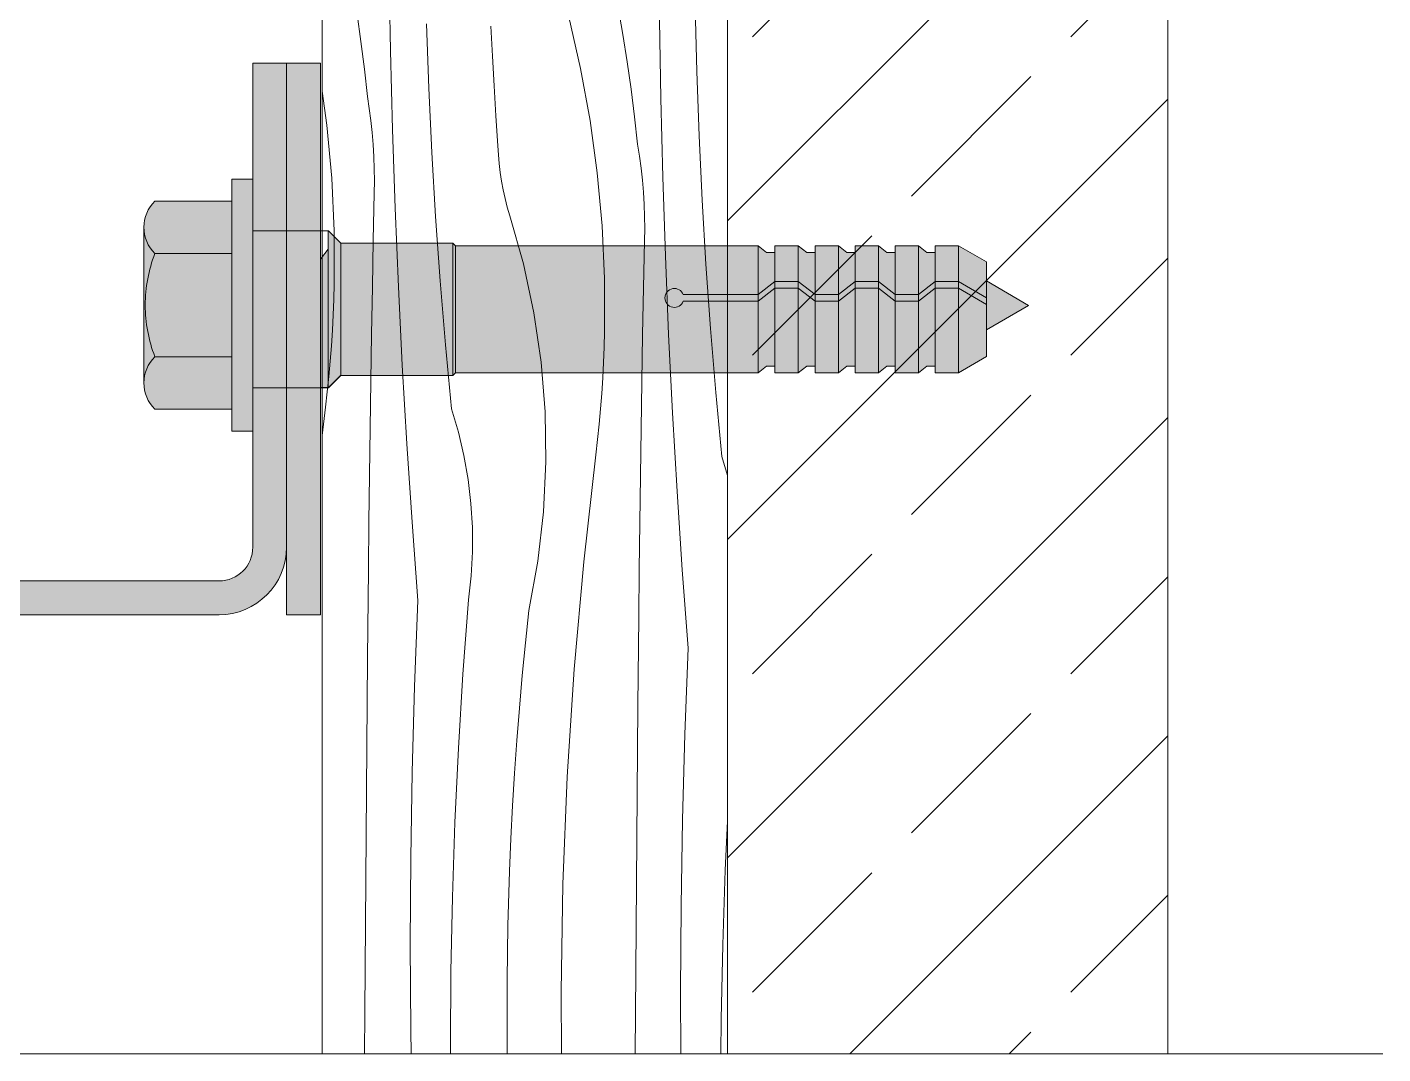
# Model space of a CAD drawing. Header units: millimetres. Extents: x -7826 to 55813, y 465 to 25965.
# Drawn here: x 53654 to 54257, y 18265 to 18721 of the extents above; entities that cross this region are included whole.
import ezdxf

# ---------------------------------------------------------------- set-up
doc = ezdxf.new("R2010")
doc.units = ezdxf.units.MM
for name, color, linetype, lineweight in [('2D - Ogolne2', 251, 'Continuous', 15), ('2D Drafting - General102', 254, 'Continuous', 13), ('2D Drafting - General121', 255, 'Continuous', 0), ('2D Drafting - General2', 251, 'Continuous', 15), ('2D Drafting - General81', 251, 'Continuous', 20)]:
    doc.layers.add(name, color=color, linetype=linetype, lineweight=lineweight)

# ---------------------------------------------------------------- blocks, each defined once
blk = doc.blocks.new('*X36')
at = {"layer": '2D Drafting - General81', "linetype": 'Continuous'}
for p, q in [((-49552.06223750353, 64375.84639524408), (-49552.64610391782, 64410.75331089654)), ((-49566.94469448325, 64392.16982450562), (-49565.21861513999, 64380.02170137321)), ((-49450.92281182254, 64395.20226911733), (-49448.80109013869, 64383.11696636417)), ((-49416.04438526269, 64366.77793155663), (-49416.72465429979, 64395.34982423366)), ((-49535.0935688614, 64359.38728416131), (-49536.11214650995, 64387.94911737779)), ((-49506.82356660756, 64373.5983245329), (-49507.46688983028, 64386.90266325011)), ((-49472.82098867918, 64391.0671630421), (-49467.60538298191, 64368.13316426118)), ((-49431.99447625627, 64354.67520942294), (-49432.57834267056, 64389.58212507538)), ((-49565.21861513999, 64380.02170137321), (-49563.69107334766, 64367.84702020236)), ((-49448.80109013869, 64383.11696636417), (-49446.87693323601, 64370.99863868445)), ((-49551.19098440128, 64340.94547006453), (-49552.06223750353, 64375.84639524408)), ((-49563.69107334766, 64367.84702020236), (-49562.36247618854, 64355.64902548487)), ((-49506.08615693486, 64360.2988688882), (-49506.82356660756, 64373.5983245329)), ((-49467.60538298191, 64368.13316426118), (-49463.41035603992, 64344.99072290707)), ((-49446.87693323601, 64370.99863868445), (-49445.15085389275, 64358.85051555206)), ((-49415.02580761414, 64338.21609834017), (-49416.04438526269, 64366.77793155663)), ((-49582.37453094238, 64358.03877665557), (-49580.31189752973, 64342.85641805929)), ((-49533.73682545128, 64330.83951604488), (-49535.0935688614, 64359.38728416131)), ((-49505.254697704, 64347.00496167406), (-49506.08615693486, 64360.2988688882)), ((-49445.15085389275, 64358.85051555206), (-49443.62331210042, 64346.6758343812)), ((-49561.5384008511, 64350.33214477619), (-49562.36247618855, 64355.64902548487)), ((-49560.83916078034, 64344.99741104755), (-49561.5384008511, 64350.33214477619)), ((-49431.12322315403, 64319.77428424338), (-49431.99447625627, 64354.67520942294)), ((-49560.26514009931, 64339.64775490067), (-49560.83916078034, 64344.99741104755)), ((-49504.32923051206, 64333.71726797095), (-49505.254697704, 64347.00496167406)), ((-49463.41035603992, 64344.99072290707), (-49460.24413628249, 64321.68523223814)), ((-49443.62331210042, 64346.6758343812), (-49442.2947149413, 64334.47783966372)), ((-49580.31189752973, 64342.85641805929), (-49578.1806954093, 64319.4335911506)), ((-49559.8166541426, 64334.28611513483), (-49560.26514009931, 64339.64775490067)), ((-49550.03240367496, 64306.05290135631), (-49551.19098440128, 64340.94547006453)), ((-49413.66906420403, 64309.66833022373), (-49415.02580761414, 64338.21609834017)), ((-49559.49394928306, 64328.91543713241), (-49559.8166541426, 64334.28611513483)), ((-49504.15216950911, 64329.77234413272), (-49504.32923051206, 64333.71726797095)), ((-49441.47063960385, 64329.16095895504), (-49442.2947149413, 64334.47783966372)), ((-49559.29720279655, 64323.53867124089), (-49559.49394928306, 64328.91543713241)), ((-49532.04210655538, 64302.30981669534), (-49533.73682545128, 64330.83951604488)), ((-49503.83675544526, 64325.83606560389), (-49504.15216950911, 64329.77234413272)), ((-49503.38337700733, 64321.91328308632), (-49503.83675544526, 64325.83606560389)), ((-49440.77139953309, 64323.8262252264), (-49441.47063960385, 64329.16095895504)), ((-49559.2265227645, 64318.15877115213), (-49559.29720279655, 64323.53867124089)), ((-49502.79259289656, 64318.00883065061), (-49503.38337700733, 64321.91328308632)), ((-49460.24413628249, 64321.68523223814), (-49458.11293416206, 64298.26240532945)), ((-49440.19737885206, 64318.47656907952), (-49440.77139953309, 64323.8262252264)), ((-49429.96464242771, 64284.88171553516), (-49431.12322315403, 64319.77428424338)), ((-49578.1806954093, 64319.4335911506), (-49577.08869121985, 64295.93937122904)), ((-49559.28194801451, 64312.77869227968), (-49559.2265227645, 64318.15877115213)), ((-49502.06513114005, 64314.12751977915), (-49502.79259289656, 64318.00883065061)), ((-49501.20188819373, 64310.27413343674), (-49502.06513114005, 64314.12751977915)), ((-49439.74889289534, 64313.11492931367), (-49440.19737885206, 64318.47656907952)), ((-49559.72523603909, 64291.888628474), (-49559.28194801451, 64312.77869227968)), ((-49500.20392783752, 64306.45342017668), (-49501.20188819373, 64310.27413343674)), ((-49439.4261880358, 64307.74425131125), (-49439.74889289534, 64313.11492931367)), ((-49439.22944154929, 64302.36748541974), (-49439.4261880358, 64307.74425131125)), ((-49411.97434530812, 64281.13863087419), (-49413.66906420403, 64309.66833022373)), ((-49548.58657386689, 64271.17105455137), (-49550.03240367496, 64306.05290135631)), ((-49530.00964984866, 64273.80218724556), (-49532.04210655538, 64302.30981669534)), ((-49499.07247986452, 64302.67008828896), (-49500.20392783752, 64306.45342017668)), ((-49493.03630779133, 64281.32791861256), (-49499.07247986452, 64302.67008828896)), ((-49439.15876151724, 64296.98758533096), (-49439.22944154929, 64302.36748541974)), ((-49577.08869121985, 64295.93937122904), (-49577.03802689739, 64272.4198415569)), ((-49458.11293416206, 64298.26240532945), (-49457.02092997261, 64274.76818540789)), ((-49439.21418676726, 64291.60750645852), (-49439.15876151724, 64296.98758533096)), ((-49560.13493118482, 64270.99787884729), (-49559.72523603909, 64291.888628474)), ((-49439.65747479183, 64270.71744265284), (-49439.21418676726, 64291.60750645852)), ((-49428.51881261963, 64249.99986873021), (-49429.96464242771, 64284.88171553516)), ((-49488.39996195486, 64259.63856921987), (-49493.03630779133, 64281.32791861256)), ((-49409.9418886014, 64252.63100142441), (-49411.97434530812, 64281.13863087419)), ((-49577.21982918552, 64265.55098353788), (-49577.0380268974, 64272.4198415569)), ((-49527.63974037195, 64245.32062573318), (-49530.00964984866, 64273.80218724556)), ((-49457.02092997261, 64274.76818540789), (-49456.97026565015, 64251.24865573575)), ((-49577.49049000606, 64258.68505277229), (-49577.21982918552, 64265.55098353788)), ((-49560.5110323923, 64250.10649741954), (-49560.13493118482, 64270.99787884729)), ((-49546.85359299254, 64236.3022943548), (-49548.58657386689, 64271.17105455137)), ((-49440.06716993757, 64249.82669302614), (-49439.65747479183, 64270.71744265284)), ((-49485.18304665706, 64237.69375124934), (-49488.39996195486, 64259.63856921987)), ((-49577.84996404615, 64251.8231987246), (-49577.49049000606, 64258.68505277229)), ((-49578.29819112421, 64244.96657017669), (-49577.84996404615, 64251.8231987246)), ((-49560.85353868899, 64229.21453821235), (-49560.5110323923, 64250.10649741954)), ((-49457.15206793826, 64244.37979771672), (-49456.97026565014, 64251.24865573575)), ((-49440.44327114504, 64228.93531159839), (-49440.06716993757, 64249.82669302614)), ((-49426.78583174528, 64215.13110853364), (-49428.51881261963, 64249.99986873021)), ((-49407.57197912469, 64224.14943991204), (-49409.9418886014, 64252.63100142441)), ((-49578.8350962, 64238.11631503567), (-49578.29819112421, 64244.96657017669)), ((-49524.93271049197, 64216.86912654), (-49527.63974037195, 64245.32062573318)), ((-49457.4227287588, 64237.51386695115), (-49457.15206793826, 64244.37979771672)), ((-49579.46058938719, 64231.27358014162), (-49578.8350962, 64238.11631503567)), ((-49544.83357853391, 64201.4489845845), (-49546.85359299254, 64236.3022943548)), ((-49483.3991642868, 64215.58625606146), (-49485.18304665706, 64237.69375124934)), ((-49457.7822027989, 64230.65201290343), (-49457.4227287588, 64237.51386695115)), ((-49580.17456596842, 64224.4395110756), (-49579.46058938719, 64231.27358014162)), ((-49458.23042987695, 64223.79538435553), (-49457.7822027989, 64230.65201290343)), ((-49580.97690641281, 64217.61525196793), (-49580.17456596842, 64224.4395110756)), ((-49561.16244918923, 64208.32205524883), (-49560.85353868899, 64229.21453821235)), ((-49458.76733495275, 64216.94512921451), (-49458.23042987695, 64223.79538435553)), ((-49440.78577744174, 64208.0433523912), (-49440.44327114504, 64228.93531159839)), ((-49404.86494924471, 64195.69794071884), (-49407.57197912469, 64224.14943991204)), ((-49582.37453094238, 64205.15674251525), (-49580.97690641281, 64217.61525196793)), ((-49521.89477031776, 64206.58295543807), (-49524.93271049197, 64216.86912654)), ((-49483.05585780351, 64193.40956288028), (-49483.3991642868, 64215.58625606146)), ((-49459.39282813993, 64210.10239432046), (-49458.76733495275, 64216.94512921451)), ((-49424.76581728666, 64180.27779876335), (-49426.78583174528, 64215.13110853364)), ((-49561.43776309423, 64187.42910255344), (-49561.16244918923, 64208.32205524883)), ((-49519.44593939311, 64196.1408472437), (-49521.89477031776, 64206.58295543807)), ((-49460.10680472117, 64203.26832525446), (-49459.39282813993, 64210.10239432046)), ((-49441.09468794197, 64187.15086942767), (-49440.78577744174, 64208.0433523912)), ((-49542.52666743154, 64166.613488011), (-49544.83357853391, 64201.4489845845)), ((-49460.90914516556, 64196.44406614677), (-49460.10680472117, 64203.26832525446)), ((-49517.59412329043, 64185.57651226404), (-49519.44593939311, 64196.1408472437)), ((-49484.15457884265, 64171.25744352635), (-49483.05585780351, 64193.40956288028)), ((-49466.24004587394, 64148.92409532364), (-49460.90914516556, 64196.44406614677)), ((-49402.37453094239, 64187.26562562896), (-49404.86494924471, 64195.69794071884)), ((-49561.67947969207, 64166.53573415185), (-49561.43776309423, 64187.42910255344)), ((-49441.37000184697, 64166.25791673228), (-49441.09468794197, 64187.15086942767)), ((-49516.3453002364, 64174.92405539156), (-49517.59412329043, 64185.57651226404)), ((-49422.45890618429, 64145.44230218985), (-49424.76581728666, 64180.27779876335)), ((-49515.70350181236, 64164.21786600301), (-49516.3453002364, 64174.92405539156)), ((-49486.69068157757, 64149.22356591228), (-49484.15457884265, 64171.25744352635)), ((-49561.88759835772, 64145.64200407081), (-49561.67947969207, 64166.53573415185)), ((-49539.93301607519, 64131.79816619719), (-49542.52666743154, 64166.613488011)), ((-49515.67079993919, 64153.49250694013), (-49515.70350181236, 64164.21786600301)), ((-49441.61171844481, 64145.36454833069), (-49441.37000184697, 64166.25791673228)), ((-49516.24730018851, 64142.78260293014), (-49515.67079993919, 64153.49250694013)), ((-49562.24088395433, 64106.29828161716), (-49561.88759835772, 64145.64200407081)), ((-49490.65344236391, 64127.40109797798), (-49486.69068157757, 64149.22356591228)), ((-49470.44916413829, 64101.29165414297), (-49466.24004587394, 64148.92409532364)), ((-49441.81983711046, 64124.47081824966), (-49441.61171844481, 64145.36454833069)), ((-49419.86525482794, 64110.62698037604), (-49422.45890618429, 64145.44230218985)), ((-49517.43114144184, 64132.12272880671), (-49516.24730018851, 64142.78260293014)), ((-49541.37513105891, 64093.66844453839), (-49539.93301607519, 64131.79816619719)), ((-49519.89453374664, 64099.1684858332), (-49517.43114144184, 64132.12272880671)), ((-49492.18062462302, 64112.97251442686), (-49490.65344236391, 64127.40109797798)), ((-49442.17312270708, 64085.12709579599), (-49441.81983711046, 64124.47081824966)), ((-49493.57742847845, 64098.53072617425), (-49492.18062462302, 64112.97251442686)), ((-49421.30736981166, 64072.49725871725), (-49419.86525482794, 64110.62698037604)), ((-49562.58022302188, 64066.95443640318), (-49562.24088395433, 64106.29828161716)), ((-49521.90892786832, 64066.18375227468), (-49519.89453374664, 64099.1684858332)), ((-49494.84373998577, 64084.07691131066), (-49493.57742847845, 64098.53072617425)), ((-49473.53416021409, 64053.5732202981), (-49470.44916413829, 64101.29165414297)), ((-49542.41414930081, 64055.52561021142), (-49541.37513105891, 64093.66844453839)), ((-49442.51246177462, 64045.78325058203), (-49442.17312270708, 64085.12709579599)), ((-49495.97945584548, 64069.61224890776), (-49494.84373998577, 64084.07691131066)), ((-49562.90561551775, 64027.61047337266), (-49562.58022302188, 64066.95443640318)), ((-49496.98448341141, 64055.13791892203), (-49495.97945584548, 64069.61224890776)), ((-49422.34638805356, 64034.35442439026), (-49421.30736981166, 64072.49725871725)), ((-49523.47395022221, 64033.17464540042), (-49521.90892786832, 64066.18375227468)), ((-49543.04995472205, 64017.37392452297), (-49542.41414930081, 64055.52561021142)), ((-49497.85874069834, 64040.65510209861), (-49496.98448341141, 64055.13791892203)), ((-49475.4933192285, 64005.79531928362), (-49473.53416021409, 64053.5732202981)), ((-49442.8378542705, 64006.4392875515), (-49442.51246177462, 64045.78325058203)), ((-49498.60215638861, 64026.16497987499), (-49497.85874069834, 64040.65510209861)), ((-49524.58931056302, 64000.14728699993), (-49523.47395022221, 64033.17464540042)), ((-49422.98219347479, 63996.20273870182), (-49422.34638805356, 64034.35442439026)), ((-49403.40618897496, 64012.00345957927), (-49402.37453094239, 64033.76296363371)), ((-49563.2170614011, 63988.26639746937), (-49562.90561551775, 64027.61047337266)), ((-49499.21466983801, 64011.66873428455), (-49498.60215638861, 64026.16497987499)), ((-49543.28247629061, 63979.2176497687), (-49543.04995472205, 64017.37392452297)), ((-49499.9437406389, 63987.53145817699), (-49499.214669838, 64011.66873428455)), ((-49443.14930015385, 63967.09521164822), (-49442.8378542705, 64006.4392875515)), ((-49404.52154931576, 63978.97610117879), (-49403.40618897496, 64012.00345957927)), ((-49476.32555213357, 63957.98450965039), (-49475.4933192285, 64005.79531928362)), ((-49525.2548020387, 63967.1078022476), (-49524.58931056302, 64000.14728699993)), ((-49423.21471504335, 63958.04646394755), (-49422.98219347479, 63996.20273870182)), ((-49563.51456063274, 63948.92221363709), (-49563.2170614011, 63988.26639746937)), ((-49500.30990319284, 63963.3859499589), (-49499.9437406389, 63987.53145817699)), ((-49543.11168802926, 63941.06104875691), (-49543.28247629061, 63979.2176497687)), ((-49405.18704079144, 63945.93661642644), (-49404.52154931576, 63978.97610117879)), ((-49525.4703012288, 63934.06231856671), (-49525.2548020387, 63967.1078022476)), ((-49443.42608453047, 63930.4905611571), (-49443.14930015385, 63967.09521164822)), ((-49500.31307475927, 63939.23766571206), (-49500.30990319284, 63963.3859499589)), ((-49476.15584313956, 63930.4905611571), (-49476.32555213357, 63957.98450965039)), ((-49423.091375317, 63930.4905611571), (-49423.21471504335, 63958.04646394755)), ((-49563.64739674053, 63930.4905611571), (-49563.51456063274, 63948.92221363709)), ((-49542.95263504681, 63930.4905611571), (-49543.11168802926, 63941.06104875691)), ((-49405.28776900086, 63930.4905611571), (-49405.18704079144, 63945.93661642644)), ((-49500.18272455464, 63930.4905611571), (-49500.31307475927, 63939.23766571206)), ((-49525.44495136575, 63930.4905611571), (-49525.4703012288, 63934.06231856671))]:
    blk.add_line(p, q, dxfattribs=at)
blk = doc.blocks.new('Wype_nienie_128')
at = {"layer": '2D Drafting - General2', "linetype": 'Continuous'}
for p, q in [((-49582.37453094238, 64842.40494619568), (-49582.37453094238, 63930.4905611571)), ((-49402.37453094239, 63930.4905611571), (-49402.37453094239, 64842.40494619568)), ((-49582.37453094238, 63930.4905611571), (-49402.37453094239, 63930.4905611571))]:
    blk.add_line(p, q, dxfattribs=at)
at = {"layer": '2D Drafting - General81', "linetype": 'Continuous'}
blk.add_blockref('*X36', (0, 0), dxfattribs=at)

msp = doc.modelspace()

# ---------------------------------------------------------------- hatches: boundary and pattern name
at = {"layer": '2D Drafting - General102', "linetype": 'Continuous'}
for points in [[(53769.69493006952, 18630.87332392728), (53769.69493006952, 18705.37870039465), (53754.69493006952, 18705.37870039465), (53754.69493006952, 18653.79785066029), (53754.69493006952, 18630.87332392728)], [(53784.69493006953, 18630.87332392728), (53784.69493006953, 18705.37870039465), (53769.69493006952, 18705.37870039465), (53769.69493006952, 18630.87332392728)], [(53769.69493006952, 18561.20142671661), (53769.69493006952, 18460.37870039465), (53784.69493006953, 18460.37870039465), (53784.69493006953, 18561.20142671661)]]:
    msp.add_hatch(color=256, dxfattribs=at).paths.add_polyline_path(points)
h = msp.add_hatch(color=256, dxfattribs=at)
edge = h.paths.add_edge_path()
edge.add_arc((53739.69493006952, 18490.37870039465), 15, -90, 0, ccw=False)
edge.add_line((53739.69493006952, 18475.37870039465), (53634.69493006953, 18475.37870039465))
edge.add_arc((53634.69493006953, 18445.37870039465), 30, 90, 180)
edge.add_line((53604.69493006953, 18445.37870039465), (53604.69493006953, 18290.37870039465))
edge.add_arc((53594.69493006953, 18290.37870039465), 10, -90, 0, ccw=False)
edge.add_line((53594.69493006953, 18280.37870039465), (53404.69493006952, 18280.37870039465))
edge.add_arc((53404.69493006952, 18290.37870039465), 10, 180, 270, ccw=False)
edge.add_line((53394.69493006952, 18290.37870039465), (53394.69493006952, 18355.37870039465))
edge.add_line((53394.69493006952, 18355.37870039465), (53379.69493006952, 18355.37870039465))
edge.add_line((53379.69493006952, 18355.37870039465), (53379.69493006952, 18290.37870039465))
edge.add_arc((53404.69493006952, 18290.37870039465), 25, 180, 270)
edge.add_line((53404.69493006952, 18265.37870039465), (53594.69493006953, 18265.37870039465))
edge.add_arc((53594.69493006953, 18290.37870039465), 25, 270, 360)
edge.add_line((53619.69493006953, 18290.37870039465), (53619.69493006953, 18445.37870039465))
edge.add_arc((53634.69493006953, 18445.37870039465), 15, 90, 180, ccw=False)
edge.add_line((53634.69493006953, 18460.37870039465), (53739.69493006952, 18460.37870039465))
edge.add_arc((53739.69493006952, 18490.37870039465), 30, 270, 360)
edge.add_line((53769.69493006952, 18490.37870039465), (53769.69493006952, 18561.20142671661))
edge.add_line((53769.69493006952, 18561.20142671661), (53754.69493006952, 18561.20142671661))
edge.add_line((53754.69493006952, 18561.20142671661), (53754.69493006952, 18541.95955012898))
edge.add_line((53754.69493006952, 18541.95955012898), (53754.69493006952, 18490.37870039465))
at = {"layer": '2D Drafting - General121', "linetype": 'Continuous'}
for points in [[(53754.69493006952, 18597.87870039465), (53754.69493006952, 18541.95955012898), (53745.37507169192, 18541.95955012898), (53745.37507169192, 18597.87870039465), (53745.37507169192, 18653.79785066031), (53754.69493006952, 18653.79785066031)], [(53784.69492205881, 18561.20142671661), (53754.69493006952, 18561.20142671661), (53754.69493006952, 18597.87870039465), (53754.69493006952, 18630.87332392728), (53784.69492205881, 18630.87332392728), (53784.69492205881, 18594.00302706804)], [(53754.69493006952, 18561.20142671661), (53754.69493006952, 18597.87870039465), (53754.69493006952, 18630.87332392728), (53784.69492205881, 18630.87332392728), (53784.69492205881, 18594.9527648717), (53784.69492205881, 18561.20142671661)], [(53788.20838749102, 18561.29851182179), (53788.20838749102, 18630.87332467167), (53788.38391683271, 18630.87332467167), (53793.79746427784, 18625.45977722655), (53793.79746427784, 18566.71205926692), (53788.38391683271, 18561.29851182179)], [(53784.69492205881, 18561.29851182179), (53784.69492205881, 18594.00302706804), (53784.69492205882, 18618.35702358832), (53788.20838749102, 18622.72783408952), (53788.20838749102, 18561.29851182179)], [(53793.79746427784, 18566.61497416172), (53793.79746427784, 18625.45977722655), (53843.53978119044, 18625.45977722655), (53843.53978119044, 18566.61497416172)], [(53843.53978119044, 18566.61497416172), (53843.53978119044, 18625.45977722655), (53844.78525269226, 18624.21430572474), (53844.78525269226, 18567.86044566355)], [(53986.64539064284, 18621.25563953985), (53986.64539064284, 18608.30457751992), (53979.20411285458, 18602.55809294618), (53979.20411285458, 18624.21430572474), (53982.94705791176, 18621.25563953985)], [(53997.00072228992, 18624.21430572473), (53997.00072228992, 18608.30457751994), (53986.64539064284, 18608.30457751994), (53986.64539064284, 18624.21430572473)], [(54004.44200007818, 18621.25563953985), (54004.44200007818, 18602.55809294618), (53997.00072228992, 18608.30457751994), (53997.00072228992, 18624.21430572473), (54000.74366734709, 18621.25563953985)], [(54014.79733172525, 18624.21430572473), (54014.79733172525, 18602.55809294618), (54004.44200007818, 18602.55809294618), (54004.44200007818, 18624.21430572473)], [(54014.79733172525, 18602.55809294618), (54014.79733172525, 18624.21430572474), (54018.54027678241, 18621.25563953985), (54022.23860951352, 18621.25563953985), (54022.23860951352, 18608.30457751994)], [(54032.59394116058, 18624.21430572473), (54032.59394116058, 18608.30457751994), (54022.23860951352, 18608.30457751994), (54022.23860951352, 18624.21430572473)], [(54040.03521894884, 18621.25563953985), (54040.03521894884, 18602.55809294618), (54032.59394116058, 18608.30457751992), (54032.59394116058, 18624.21430572473), (54036.33688621775, 18621.25563953985)], [(54050.39055059592, 18624.21430572473), (54050.39055059592, 18602.55809294618), (54040.03521894884, 18602.55809294618), (54040.03521894884, 18624.21430572473)], [(54057.83182838418, 18621.25563953985), (54057.83182838418, 18608.30457751992), (54050.39055059592, 18602.55809294618), (54050.39055059592, 18624.21430572474), (54054.13349565309, 18621.25563953985)], [(54057.83182838418, 18608.30457751994), (54057.83182838418, 18624.21430572473), (54068.18716003125, 18624.21430572473), (54068.18716003125, 18608.30457751994)], [(54080.56748900993, 18601.15679125143), (54068.18716003125, 18608.30457751994), (54068.18716003125, 18624.21430572473), (54080.56748900993, 18617.06651945623)], [(53979.20411285458, 18602.55809294618), (53986.64539064284, 18608.30457751994), (53986.64539064284, 18605.34591133505), (53979.20411285458, 18599.59942676131)], [(53986.64539064284, 18570.81911184842), (53982.94705791176, 18570.81911184842), (53979.20411285458, 18567.86044566355), (53979.20411285458, 18599.59942676131), (53986.64539064284, 18605.34591133505)], [(53986.64539064284, 18608.30457751994), (53997.00072228992, 18608.30457751994), (53997.00072228992, 18605.34591133505), (53986.64539064284, 18605.34591133505)], [(53986.64539064284, 18567.86044566355), (53986.64539064284, 18605.34591133505), (53997.00072228992, 18605.34591133505), (53997.00072228992, 18567.86044566355)], [(54004.44200007818, 18599.59942676131), (53997.00072228992, 18605.34591133505), (53997.00072228992, 18608.30457751994), (54004.44200007818, 18602.55809294618)], [(54004.44200007818, 18570.81911184842), (54000.74366734709, 18570.81911184842), (53997.00072228992, 18567.86044566355), (53997.00072228992, 18605.34591133505), (54004.44200007818, 18599.59942676131)], [(54022.23860951352, 18605.34591133505), (54014.79733172525, 18599.59942676131), (54014.79733172525, 18602.55809294618), (54022.23860951352, 18608.30457751994)], [(54022.23860951352, 18570.81911184842), (54018.54027678241, 18570.81911184842), (54014.79733172525, 18567.86044566355), (54014.79733172525, 18599.59942676131), (54022.23860951352, 18605.34591133505)], [(54032.59394116058, 18605.34591133505), (54022.23860951352, 18605.34591133505), (54022.23860951352, 18608.30457751994), (54032.59394116058, 18608.30457751994)], [(54032.59394116058, 18567.86044566355), (54022.23860951352, 18567.86044566355), (54022.23860951352, 18605.34591133505), (54032.59394116058, 18605.34591133505)], [(54040.03521894884, 18599.59942676131), (54032.59394116058, 18605.34591133505), (54032.59394116058, 18608.30457751992), (54040.03521894884, 18602.55809294618)], [(54040.03521894884, 18570.81911184842), (54036.33688621775, 18570.81911184842), (54032.59394116058, 18567.86044566355), (54032.59394116058, 18605.34591133505), (54040.03521894884, 18599.59942676131)], [(54050.39055059592, 18602.55809294618), (54057.83182838418, 18608.30457751992), (54057.83182838418, 18605.34591133505), (54050.39055059592, 18599.59942676131)], [(54057.83182838418, 18570.81911184842), (54054.13349565309, 18570.81911184842), (54050.39055059592, 18567.86044566355), (54050.39055059592, 18599.59942676131), (54057.83182838418, 18605.34591133505)], [(54057.83182838418, 18608.30457751994), (54068.18716003125, 18608.30457751994), (54068.18716003125, 18605.34591133505), (54057.83182838418, 18605.34591133505)], [(54057.83182838418, 18567.86044566355), (54057.83182838418, 18605.34591133505), (54068.18716003125, 18605.34591133505), (54068.18716003125, 18567.86044566355)], [(54080.56748900993, 18598.19812506655), (54068.18716003125, 18605.34591133505), (54068.18716003125, 18608.30457751994), (54080.56748900993, 18601.15679125143)], [(54080.56748900993, 18575.00823193206), (54068.18716003125, 18567.86044566355), (54068.18716003125, 18605.34591133505), (54080.56748900993, 18598.19812506655)], [(54099.29531362328, 18597.78161528945), (54080.56748900993, 18586.96910070761), (54080.56748900993, 18608.59412987131)], [(54004.44200007818, 18602.55809294618), (54014.79733172525, 18602.55809294618), (54014.79733172525, 18599.59942676131), (54004.44200007818, 18599.59942676131)], [(54004.44200007818, 18567.86044566355), (54004.44200007818, 18599.59942676131), (54014.79733172525, 18599.59942676131), (54014.79733172525, 18567.86044566355)], [(54040.03521894884, 18602.55809294618), (54050.39055059592, 18602.55809294618), (54050.39055059592, 18599.59942676131), (54040.03521894884, 18599.59942676131)], [(54050.39055059592, 18567.86044566355), (54040.03521894884, 18567.86044566355), (54040.03521894884, 18599.59942676131), (54050.39055059592, 18599.59942676131)]]:
    msp.add_hatch(color=256, dxfattribs=at).paths.add_polyline_path(points)
h = msp.add_hatch(color=256, dxfattribs=at)
edge = h.paths.add_edge_path()
edge.add_line((53745.37507169192, 18620.79001890627), (53711.20225764067, 18620.79001890627))
edge.add_arc((53722.6417365868, 18632.43984187829), 16.32727943774647, 134.4780486831525, 225.5219513168833, ccw=False)
edge.add_line((53711.20225764067, 18644.08966485029), (53745.37507169192, 18644.08966485029))
edge.add_line((53745.37507169192, 18644.08966485029), (53745.37507169192, 18620.79001890627))
h = msp.add_hatch(color=256, dxfattribs=at)
edge = h.paths.add_edge_path()
edge.add_arc((53770.51044731637, 18597.87870039465), 63.57979143210105, 180, 201.1220213823848)
edge.add_arc((53722.64173658682, 18563.31755891101), 16.32727943775667, 134.4780486831531, 180)
edge.add_line((53706.31445714906, 18563.31755891101), (53706.31445714906, 18632.43984187828))
edge.add_arc((53722.6417365868, 18632.43984187829), 16.32727943773352, 180.0000000000511, 225.5219513169015)
edge.add_arc((53770.51044731641, 18597.87870039465), 63.57979143213968, 158.8779786176148, 180)
h = msp.add_hatch(color=256, dxfattribs=at)
edge = h.paths.add_edge_path()
edge.add_line((53844.78525269226, 18567.86044566355), (53844.78525269226, 18624.21430572473))
edge.add_line((53844.78525269226, 18624.21430572473), (53979.20411285458, 18624.21430572473))
edge.add_line((53979.20411285458, 18624.21430572473), (53979.20411285458, 18602.55809294618))
edge.add_line((53979.20411285458, 18602.55809294618), (53945.8954961151, 18602.55809294618))
edge.add_arc((53941.98088768052, 18601.07875985374), 4.184804128566289, 20.70161155949744, 339.2983884406889)
edge.add_line((53945.8954961151, 18599.59942676131), (53979.20411285458, 18599.59942676131))
edge.add_line((53979.20411285458, 18599.59942676131), (53979.20411285458, 18567.86044566355))
edge.add_line((53979.20411285458, 18567.86044566355), (53844.78525269226, 18567.86044566355))
h = msp.add_hatch(color=256, dxfattribs=at)
edge = h.paths.add_edge_path()
edge.add_line((53745.37507169192, 18574.96738188303), (53711.20225764067, 18574.96738188303))
edge.add_arc((53770.51044731635, 18597.87870039465), 63.57979143208014, 180, 201.1220213823918, ccw=False)
edge.add_arc((53770.51044731639, 18597.87870039465), 63.5797914321156, 158.8779786176077, 180, ccw=False)
edge.add_line((53711.20225764067, 18620.79001890627), (53745.37507169192, 18620.79001890627))
edge.add_line((53745.37507169192, 18620.79001890627), (53745.37507169192, 18597.87870039465))
edge.add_line((53745.37507169192, 18597.87870039465), (53745.37507169192, 18574.96738188303))
h = msp.add_hatch(color=256, dxfattribs=at)
edge = h.paths.add_edge_path()
edge.add_line((53979.20411285458, 18599.59942676131), (53945.8954961151, 18599.59942676131))
edge.add_arc((53941.98088768052, 18601.07875985374), 4.184804128561145, 20.701611559497508, 339.2983884406889, ccw=False)
edge.add_line((53945.8954961151, 18602.55809294618), (53979.20411285458, 18602.55809294618))
edge.add_line((53979.20411285458, 18602.55809294618), (53979.20411285458, 18599.59942676131))
h = msp.add_hatch(color=256, dxfattribs=at)
edge = h.paths.add_edge_path()
edge.add_line((53745.37507169192, 18551.667735939), (53711.20225764067, 18551.667735939))
edge.add_arc((53722.64173658681, 18563.31755891101), 16.32727943775157, 134.4780486831349, 225.5219513168651, ccw=False)
edge.add_line((53711.20225764067, 18574.96738188303), (53745.37507169192, 18574.96738188303))
edge.add_line((53745.37507169192, 18574.96738188303), (53745.37507169192, 18551.667735939))
at = {"layer": '2D Drafting - General81', "linetype": 'Continuous'}
h = msp.add_hatch(dxfattribs=at)
h.set_pattern_fill('SOLID___DASHED', color=256, style=0, pattern_type=2)
h.set_pattern_definition([(44.99999999999999, (103367.9405674225, -45665.11186076246), (-70.71067811865473, 70.71067811865478), []), (44.99999999999999, (103332.5852283631, -45629.75652170313), (-70.71067811865473, 70.71067811865478), [75, -25])])
h.paths.add_polyline_path([(53965.56603648006, 18265.37870039465), (54161.11175744338, 18265.37870039465), (54161.11175744338, 19177.29310168264), (53965.56603648006, 19177.29310168264)])

# ---------------------------------------------------------------- linework, layer by layer
at = {"layer": '2D - Ogolne2', "linetype": 'Continuous'}
for p, q in [((53784.69492205881, 18630.87332467167), (53784.69492205881, 18594.00302706804)), ((53788.38391683271, 18630.87332467167), (53784.69492205881, 18630.87332467167)), ((53793.79746427784, 18625.45977722655), (53788.38391683271, 18630.87332467167)), ((53843.53978119044, 18625.45977722655), (53793.79746427784, 18625.45977722655)), ((53793.79746427784, 18625.45977722655), (53793.79746427784, 18566.61497416172)), ((53843.53978119044, 18625.45977722655), (53843.53978119044, 18566.61497416172)), ((53844.78525269226, 18624.21430572473), (53843.53978119044, 18625.45977722655)), ((53844.78525269226, 18567.86044566355), (53844.78525269226, 18624.21430572473)), ((53979.20411285458, 18624.21430572473), (53844.78525269226, 18624.21430572473)), ((53979.20411285458, 18624.21430572473), (53979.20411285458, 18567.86044566355)), ((53982.94705791176, 18621.25563953985), (53979.20411285458, 18624.21430572473)), ((53986.64539064284, 18624.21430572473), (53986.64539064284, 18567.86044566355)), ((53997.00072228992, 18624.21430572473), (53986.64539064284, 18624.21430572473)), ((53986.64539064284, 18624.21430572473), (53986.64539064284, 18621.25563953985)), ((53997.00072228992, 18624.21430572473), (53997.00072228992, 18567.86044566355)), ((54000.74366734709, 18621.25563953985), (53997.00072228992, 18624.21430572473)), ((54004.44200007818, 18624.21430572473), (54004.44200007818, 18567.86044566355)), ((54014.79733172525, 18624.21430572473), (54004.44200007818, 18624.21430572473)), ((54004.44200007818, 18624.21430572473), (54004.44200007818, 18621.25563953985)), ((54014.79733172525, 18624.21430572473), (54014.79733172525, 18567.86044566355)), ((54018.54027678241, 18621.25563953985), (54014.79733172525, 18624.21430572473)), ((54022.23860951352, 18624.21430572473), (54022.23860951352, 18567.86044566355)), ((54032.59394116058, 18624.21430572473), (54022.23860951352, 18624.21430572473)), ((54022.23860951352, 18624.21430572473), (54022.23860951352, 18621.25563953985)), ((54032.59394116058, 18624.21430572473), (54032.59394116058, 18567.86044566355)), ((54036.33688621775, 18621.25563953985), (54032.59394116058, 18624.21430572473)), ((54040.03521894884, 18624.21430572473), (54040.03521894884, 18567.86044566355)), ((54050.39055059592, 18624.21430572473), (54040.03521894884, 18624.21430572473)), ((54040.03521894884, 18624.21430572473), (54040.03521894884, 18621.25563953985)), ((54050.39055059592, 18624.21430572473), (54050.39055059592, 18567.86044566355)), ((54054.13349565308, 18621.25563953985), (54050.39055059592, 18624.21430572473)), ((54068.18716003125, 18624.21430572473), (54057.83182838418, 18624.21430572473)), ((54057.83182838418, 18624.21430572473), (54057.83182838418, 18567.86044566355)), ((54068.18716003125, 18624.21430572473), (54068.18716003125, 18567.86044566355)), ((54080.56748900993, 18617.06651945623), (54068.18716003125, 18624.21430572473)), ((53986.64539064284, 18621.25563953985), (53982.94705791176, 18621.25563953985)), ((54004.44200007818, 18621.25563953985), (54000.74366734709, 18621.25563953985)), ((54022.23860951352, 18621.25563953985), (54018.54027678241, 18621.25563953985)), ((54040.03521894884, 18621.25563953985), (54036.33688621775, 18621.25563953985)), ((54057.83182838418, 18621.25563953985), (54054.13349565308, 18621.25563953985)), ((54080.56748900993, 18617.06651945623), (54080.56748900993, 18575.00823193206)), ((53986.64539064284, 18608.30457751992), (53979.20411285458, 18602.55809294618)), ((53986.64539064284, 18605.34591133505), (53979.20411285458, 18599.59942676131)), ((53997.00072228992, 18608.30457751992), (53986.64539064284, 18608.30457751992)), ((53997.00072228992, 18605.34591133505), (53986.64539064284, 18605.34591133505)), ((54004.44200007818, 18602.55809294618), (53997.00072228992, 18608.30457751992)), ((54004.44200007818, 18599.59942676131), (53997.00072228992, 18605.34591133505)), ((54022.23860951352, 18608.30457751992), (54014.79733172525, 18602.55809294618)), ((54022.23860951352, 18605.34591133505), (54014.79733172525, 18599.59942676131)), ((54032.59394116058, 18608.30457751992), (54022.23860951352, 18608.30457751992)), ((54032.59394116058, 18605.34591133505), (54022.23860951352, 18605.34591133505)), ((54040.03521894884, 18602.55809294618), (54032.59394116058, 18608.30457751992)), ((54040.03521894884, 18599.59942676131), (54032.59394116058, 18605.34591133505)), ((54057.83182838418, 18608.30457751992), (54050.39055059592, 18602.55809294618)), ((54057.83182838418, 18605.34591133505), (54050.39055059592, 18599.59942676131)), ((54068.18716003125, 18608.30457751992), (54057.83182838418, 18608.30457751992)), ((54068.18716003125, 18605.34591133505), (54057.83182838418, 18605.34591133505)), ((54080.56748900993, 18601.15679125143), (54068.18716003125, 18608.30457751992)), ((54080.56748900993, 18598.19812506655), (54068.18716003125, 18605.34591133505)), ((54080.56748900993, 18608.59412987131), (54099.29531362328, 18597.78161528945)), ((53979.20411285458, 18602.55809294618), (53945.8954961151, 18602.55809294618)), ((53979.20411285458, 18599.59942676131), (53945.8954961151, 18599.59942676131)), ((54014.79733172525, 18602.55809294618), (54004.44200007818, 18602.55809294618)), ((54014.79733172525, 18599.59942676131), (54004.44200007818, 18599.59942676131)), ((54050.39055059592, 18602.55809294618), (54040.03521894884, 18602.55809294618)), ((54050.39055059592, 18599.59942676131), (54040.03521894884, 18599.59942676131)), ((54080.56748900993, 18586.9691007076), (54099.29531362328, 18597.78161528945)), ((53784.69492205881, 18561.20142671661), (53784.69492205881, 18594.9527648717)), ((54080.56748900993, 18575.00823193206), (54068.18716003125, 18567.86044566355)), ((53844.78525269226, 18567.86044566355), (53843.53978119044, 18566.61497416172)), ((53979.20411285458, 18567.86044566355), (53844.78525269226, 18567.86044566355)), ((53982.94705791176, 18570.81911184842), (53979.20411285458, 18567.86044566355)), ((53986.64539064284, 18570.81911184842), (53982.94705791176, 18570.81911184842)), ((53986.64539064284, 18567.86044566355), (53986.64539064284, 18570.81911184842)), ((53997.00072228992, 18567.86044566355), (53986.64539064284, 18567.86044566355)), ((54000.74366734709, 18570.81911184842), (53997.00072228992, 18567.86044566355)), ((54004.44200007818, 18570.81911184842), (54000.74366734709, 18570.81911184842)), ((54004.44200007818, 18567.86044566355), (54004.44200007818, 18570.81911184842)), ((54014.79733172525, 18567.86044566355), (54004.44200007818, 18567.86044566355)), ((54018.54027678241, 18570.81911184842), (54014.79733172525, 18567.86044566355)), ((54022.23860951352, 18570.81911184842), (54018.54027678241, 18570.81911184842)), ((54022.23860951352, 18567.86044566355), (54022.23860951352, 18570.81911184842)), ((54032.59394116058, 18567.86044566355), (54022.23860951352, 18567.86044566355)), ((54036.33688621775, 18570.81911184842), (54032.59394116058, 18567.86044566355)), ((54040.03521894884, 18570.81911184842), (54036.33688621775, 18570.81911184842)), ((54040.03521894884, 18567.86044566355), (54040.03521894884, 18570.81911184842)), ((54050.39055059592, 18567.86044566355), (54040.03521894884, 18567.86044566355)), ((54054.13349565308, 18570.81911184842), (54050.39055059592, 18567.86044566355)), ((54057.83182838418, 18570.81911184842), (54054.13349565308, 18570.81911184842)), ((54068.18716003125, 18567.86044566355), (54057.83182838418, 18567.86044566355)), ((53788.38391683271, 18561.20142671661), (53784.69492205881, 18561.20142671661)), ((53793.79746427784, 18566.61497416172), (53788.38391683271, 18561.20142671661)), ((53843.53978119044, 18566.61497416172), (53793.79746427784, 18566.61497416172))]:
    msp.add_line(p, q, dxfattribs=at)
msp.add_arc((53941.98088768051, 18601.07875985375), 4.184804128572733, 20.70161155921624, 339.2983884403942, dxfattribs=at)
at = {"layer": '2D Drafting - General2', "linetype": 'Continuous'}
for p, q in [((54161.11175744338, 18265.37870039465), (54161.11175744338, 19177.29309845408)), ((53754.69493006952, 18705.37870039465), (53754.69493006952, 18490.37870039465)), ((53769.69493006952, 18705.37870039465), (53754.69493006952, 18705.37870039465)), ((53769.69493006952, 18705.37870039465), (53769.69493006952, 18460.37870039465)), ((53769.69493006952, 18705.37870039465), (53784.69493006953, 18705.37870039465)), ((53784.69493006953, 18705.37870039465), (53769.69493006952, 18705.37870039465)), ((53769.69493006952, 18705.37870039465), (53769.69493006952, 18490.37870039465)), ((53745.37507169192, 18653.79785066029), (53754.69493006952, 18653.79785066029)), ((53745.37507169192, 18597.87870039465), (53745.37507169192, 18653.79785066029)), ((53754.69493006952, 18653.79785066029), (53754.69493006952, 18597.87870039465)), ((53711.20225764067, 18644.08966485029), (53745.37507169192, 18644.08966485029)), ((53706.31445714906, 18563.31755891101), (53706.31445714906, 18632.43984187828)), ((53754.69493089712, 18630.87332392728), (53784.69492205881, 18630.87332392728)), ((53711.20225764067, 18620.79001890627), (53745.37507169192, 18620.79001890627)), ((53745.37507169192, 18597.87870039465), (53745.37507169192, 18541.95955012898)), ((53754.69493006952, 18541.95955012898), (53754.69493006952, 18597.87870039465)), ((53711.20225764067, 18574.96738188303), (53745.37507169192, 18574.96738188303)), ((53754.69492452116, 18561.20142671661), (53784.69492205881, 18561.20142671661)), ((53711.20225764067, 18551.667735939), (53745.37507169192, 18551.667735939)), ((53745.37507169192, 18541.95955012898), (53754.69493006952, 18541.95955012898)), ((53739.69493006952, 18475.37870039465), (53634.69493006953, 18475.37870039465)), ((53739.69493006952, 18460.37870039465), (53634.69493006953, 18460.37870039465)), ((53769.69493006952, 18460.37870039465), (53784.69493006953, 18460.37870039465)), ((53238.44109544289, 18265.37870039465), (54256.686710604, 18265.37870039465))]:
    msp.add_line(p, q, dxfattribs=at)
at = {"layer": '2D Drafting - General2', "linetype": 'Continuous', "flags": 128}
for points in [[(53965.56603648006, 18265.37870039465), (54161.11175744338, 18265.37870039465), (54161.11175744338, 19177.29310168264), (53965.56603648006, 19177.29310168264)], [(53769.69493006952, 18630.87332392728), (53769.69493006952, 18705.37870039465), (53754.69493006952, 18705.37870039465), (53754.69493006952, 18653.79785066029), (53754.69493006952, 18630.87332392728)], [(53784.69493006953, 18630.87332392728), (53784.69493006953, 18705.37870039465), (53769.69493006952, 18705.37870039465), (53769.69493006952, 18630.87332392728)], [(53754.69493006952, 18597.87870039465), (53754.69493006952, 18541.95955012898), (53745.37507169192, 18541.95955012898), (53745.37507169192, 18597.87870039465), (53745.37507169192, 18653.79785066031), (53754.69493006952, 18653.79785066031)], [(53784.69492205881, 18561.20142671661), (53754.69493006952, 18561.20142671661), (53754.69493006952, 18597.87870039465), (53754.69493006952, 18630.87332392728), (53784.69492205881, 18630.87332392728), (53784.69492205881, 18594.00302706804)], [(53754.69493006952, 18561.20142671661), (53754.69493006952, 18597.87870039465), (53754.69493006952, 18630.87332392728), (53784.69492205881, 18630.87332392728), (53784.69492205881, 18594.9527648717), (53784.69492205881, 18561.20142671661)], [(53788.20838749102, 18561.29851182179), (53788.20838749102, 18630.87332467167), (53788.38391683271, 18630.87332467167), (53793.79746427784, 18625.45977722655), (53793.79746427784, 18566.71205926692), (53788.38391683271, 18561.29851182179)], [(53784.69492205881, 18561.29851182179), (53784.69492205881, 18594.00302706804), (53784.69492205882, 18618.35702358832), (53788.20838749102, 18622.72783408952), (53788.20838749102, 18561.29851182179)], [(53793.79746427784, 18566.61497416172), (53793.79746427784, 18625.45977722655), (53843.53978119044, 18625.45977722655), (53843.53978119044, 18566.61497416172)], [(53843.53978119044, 18566.61497416172), (53843.53978119044, 18625.45977722655), (53844.78525269226, 18624.21430572474), (53844.78525269226, 18567.86044566355)], [(53986.64539064284, 18621.25563953985), (53986.64539064284, 18608.30457751992), (53979.20411285458, 18602.55809294618), (53979.20411285458, 18624.21430572474), (53982.94705791176, 18621.25563953985)], [(53997.00072228992, 18624.21430572473), (53997.00072228992, 18608.30457751994), (53986.64539064284, 18608.30457751994), (53986.64539064284, 18624.21430572473)], [(54004.44200007818, 18621.25563953985), (54004.44200007818, 18602.55809294618), (53997.00072228992, 18608.30457751994), (53997.00072228992, 18624.21430572473), (54000.74366734709, 18621.25563953985)], [(54014.79733172525, 18624.21430572473), (54014.79733172525, 18602.55809294618), (54004.44200007818, 18602.55809294618), (54004.44200007818, 18624.21430572473)], [(54014.79733172525, 18602.55809294618), (54014.79733172525, 18624.21430572474), (54018.54027678241, 18621.25563953985), (54022.23860951352, 18621.25563953985), (54022.23860951352, 18608.30457751994)], [(54032.59394116058, 18624.21430572473), (54032.59394116058, 18608.30457751994), (54022.23860951352, 18608.30457751994), (54022.23860951352, 18624.21430572473)], [(54040.03521894884, 18621.25563953985), (54040.03521894884, 18602.55809294618), (54032.59394116058, 18608.30457751992), (54032.59394116058, 18624.21430572473), (54036.33688621775, 18621.25563953985)], [(54050.39055059592, 18624.21430572473), (54050.39055059592, 18602.55809294618), (54040.03521894884, 18602.55809294618), (54040.03521894884, 18624.21430572473)], [(54057.83182838418, 18621.25563953985), (54057.83182838418, 18608.30457751992), (54050.39055059592, 18602.55809294618), (54050.39055059592, 18624.21430572474), (54054.13349565309, 18621.25563953985)], [(54057.83182838418, 18608.30457751994), (54057.83182838418, 18624.21430572473), (54068.18716003125, 18624.21430572473), (54068.18716003125, 18608.30457751994)], [(54080.56748900993, 18601.15679125143), (54068.18716003125, 18608.30457751994), (54068.18716003125, 18624.21430572473), (54080.56748900993, 18617.06651945623)], [(53979.20411285458, 18602.55809294618), (53986.64539064284, 18608.30457751994), (53986.64539064284, 18605.34591133505), (53979.20411285458, 18599.59942676131)], [(53986.64539064284, 18570.81911184842), (53982.94705791176, 18570.81911184842), (53979.20411285458, 18567.86044566355), (53979.20411285458, 18599.59942676131), (53986.64539064284, 18605.34591133505)], [(53986.64539064284, 18608.30457751994), (53997.00072228992, 18608.30457751994), (53997.00072228992, 18605.34591133505), (53986.64539064284, 18605.34591133505)], [(53986.64539064284, 18567.86044566355), (53986.64539064284, 18605.34591133505), (53997.00072228992, 18605.34591133505), (53997.00072228992, 18567.86044566355)], [(54004.44200007818, 18599.59942676131), (53997.00072228992, 18605.34591133505), (53997.00072228992, 18608.30457751994), (54004.44200007818, 18602.55809294618)], [(54004.44200007818, 18570.81911184842), (54000.74366734709, 18570.81911184842), (53997.00072228992, 18567.86044566355), (53997.00072228992, 18605.34591133505), (54004.44200007818, 18599.59942676131)], [(54022.23860951352, 18605.34591133505), (54014.79733172525, 18599.59942676131), (54014.79733172525, 18602.55809294618), (54022.23860951352, 18608.30457751994)], [(54022.23860951352, 18570.81911184842), (54018.54027678241, 18570.81911184842), (54014.79733172525, 18567.86044566355), (54014.79733172525, 18599.59942676131), (54022.23860951352, 18605.34591133505)], [(54032.59394116058, 18605.34591133505), (54022.23860951352, 18605.34591133505), (54022.23860951352, 18608.30457751994), (54032.59394116058, 18608.30457751994)], [(54032.59394116058, 18567.86044566355), (54022.23860951352, 18567.86044566355), (54022.23860951352, 18605.34591133505), (54032.59394116058, 18605.34591133505)], [(54040.03521894884, 18599.59942676131), (54032.59394116058, 18605.34591133505), (54032.59394116058, 18608.30457751992), (54040.03521894884, 18602.55809294618)], [(54040.03521894884, 18570.81911184842), (54036.33688621775, 18570.81911184842), (54032.59394116058, 18567.86044566355), (54032.59394116058, 18605.34591133505), (54040.03521894884, 18599.59942676131)], [(54050.39055059592, 18602.55809294618), (54057.83182838418, 18608.30457751992), (54057.83182838418, 18605.34591133505), (54050.39055059592, 18599.59942676131)], [(54057.83182838418, 18570.81911184842), (54054.13349565309, 18570.81911184842), (54050.39055059592, 18567.86044566355), (54050.39055059592, 18599.59942676131), (54057.83182838418, 18605.34591133505)], [(54057.83182838418, 18608.30457751994), (54068.18716003125, 18608.30457751994), (54068.18716003125, 18605.34591133505), (54057.83182838418, 18605.34591133505)], [(54057.83182838418, 18567.86044566355), (54057.83182838418, 18605.34591133505), (54068.18716003125, 18605.34591133505), (54068.18716003125, 18567.86044566355)], [(54080.56748900993, 18598.19812506655), (54068.18716003125, 18605.34591133505), (54068.18716003125, 18608.30457751994), (54080.56748900993, 18601.15679125143)], [(54080.56748900993, 18575.00823193206), (54068.18716003125, 18567.86044566355), (54068.18716003125, 18605.34591133505), (54080.56748900993, 18598.19812506655)], [(54099.29531362328, 18597.78161528945), (54080.56748900993, 18586.96910070761), (54080.56748900993, 18608.59412987131)], [(54004.44200007818, 18602.55809294618), (54014.79733172525, 18602.55809294618), (54014.79733172525, 18599.59942676131), (54004.44200007818, 18599.59942676131)], [(54004.44200007818, 18567.86044566355), (54004.44200007818, 18599.59942676131), (54014.79733172525, 18599.59942676131), (54014.79733172525, 18567.86044566355)], [(54040.03521894884, 18602.55809294618), (54050.39055059592, 18602.55809294618), (54050.39055059592, 18599.59942676131), (54040.03521894884, 18599.59942676131)], [(54050.39055059592, 18567.86044566355), (54040.03521894884, 18567.86044566355), (54040.03521894884, 18599.59942676131), (54050.39055059592, 18599.59942676131)], [(53769.69493006952, 18561.20142671661), (53769.69493006952, 18460.37870039465), (53784.69493006953, 18460.37870039465), (53784.69493006953, 18561.20142671661)]]:
    msp.add_lwpolyline(points, close=True, dxfattribs=at)
for points in [[(53745.37507169192, 18620.79001890627), (53711.20225764067, 18620.79001890627, -0.4195600657071172), (53711.20225764067, 18644.08966485029), (53745.37507169192, 18644.08966485029)], [(53706.93065588427, 18597.87870039465, 0.09242403204492548), (53711.20225764067, 18574.96738188303, 0.2012809963204646), (53706.31445714906, 18563.31755891101), (53706.31445714906, 18632.43984187828, 0.2012809963204646), (53711.20225764067, 18620.79001890627, 0.09242403204492862)], [(53844.78525269226, 18567.86044566355), (53844.78525269226, 18624.21430572473), (53979.20411285458, 18624.21430572473), (53979.20411285458, 18602.55809294618), (53945.8954961151, 18602.55809294618, 5.475043183008319), (53945.8954961151, 18599.59942676131), (53979.20411285458, 18599.59942676131), (53979.20411285458, 18567.86044566355)], [(53745.37507169192, 18574.96738188303), (53711.20225764067, 18574.96738188303, -0.09242403204495818), (53706.93065588427, 18597.87870039465, -0.0924240320449649), (53711.20225764067, 18620.79001890627), (53745.37507169192, 18620.79001890627), (53745.37507169192, 18597.87870039465)], [(53979.20411285458, 18599.59942676131), (53945.8954961151, 18599.59942676131, -5.475043183008319), (53945.8954961151, 18602.55809294618), (53979.20411285458, 18602.55809294618)], [(53745.37507169192, 18551.667735939), (53711.20225764067, 18551.667735939, -0.4195600657071172), (53711.20225764067, 18574.96738188303), (53745.37507169192, 18574.96738188303)], [(53754.69493006952, 18490.37870039465, -0.414213562373095), (53739.69493006952, 18475.37870039465), (53634.69493006953, 18475.37870039465, 0.414213562373095), (53604.69493006953, 18445.37870039465), (53604.69493006953, 18290.37870039465, -0.414213562373095), (53594.69493006953, 18280.37870039465), (53404.69493006952, 18280.37870039465, -0.414213562373095), (53394.69493006952, 18290.37870039465), (53394.69493006952, 18355.37870039465), (53379.69493006952, 18355.37870039465), (53379.69493006952, 18290.37870039465, 0.414213562373095), (53404.69493006952, 18265.37870039465), (53594.69493006953, 18265.37870039465, 0.414213562373095), (53619.69493006953, 18290.37870039465), (53619.69493006953, 18445.37870039465, -0.414213562373095), (53634.69493006953, 18460.37870039465), (53739.69493006952, 18460.37870039465, 0.414213562373095), (53769.69493006952, 18490.37870039465), (53769.69493006952, 18561.20142671661), (53754.69493006952, 18561.20142671661), (53754.69493006952, 18541.95955012898)]]:
    msp.add_lwpolyline(points, format="xyb", close=True, dxfattribs=at)
at = {"layer": '2D Drafting - General2', "linetype": 'Continuous'}
for centre, radius, start, end in [((53722.6417365868, 18632.43984187828), 16.32727943774327, 134.4780486831342, 225.5219513168658), ((53770.51044731637, 18597.87870039465), 63.5797914320995, 158.8779786174919, 180), ((53770.51044731637, 18597.87870039465), 63.5797914320995, 180, 201.1220213825081), ((53722.6417365868, 18563.31755891101), 16.32727943774327, 134.4780486831342, 225.5219513168658), ((53739.69493006952, 18490.37870039465), 15.00000000000057, 270, 0), ((53739.69493006952, 18490.37870039465), 30.00000000000007, 270, 0)]:
    msp.add_arc(centre, radius, start, end, dxfattribs=at)

# ---------------------------------------------------------------- block references
at = {"layer": '2D Drafting - General81', "linetype": 'Continuous'}
msp.add_blockref('Wype_nienie_128', (103367.9405674225, -45665.11186076246), dxfattribs=at)

doc.saveas('drawing.dxf')
